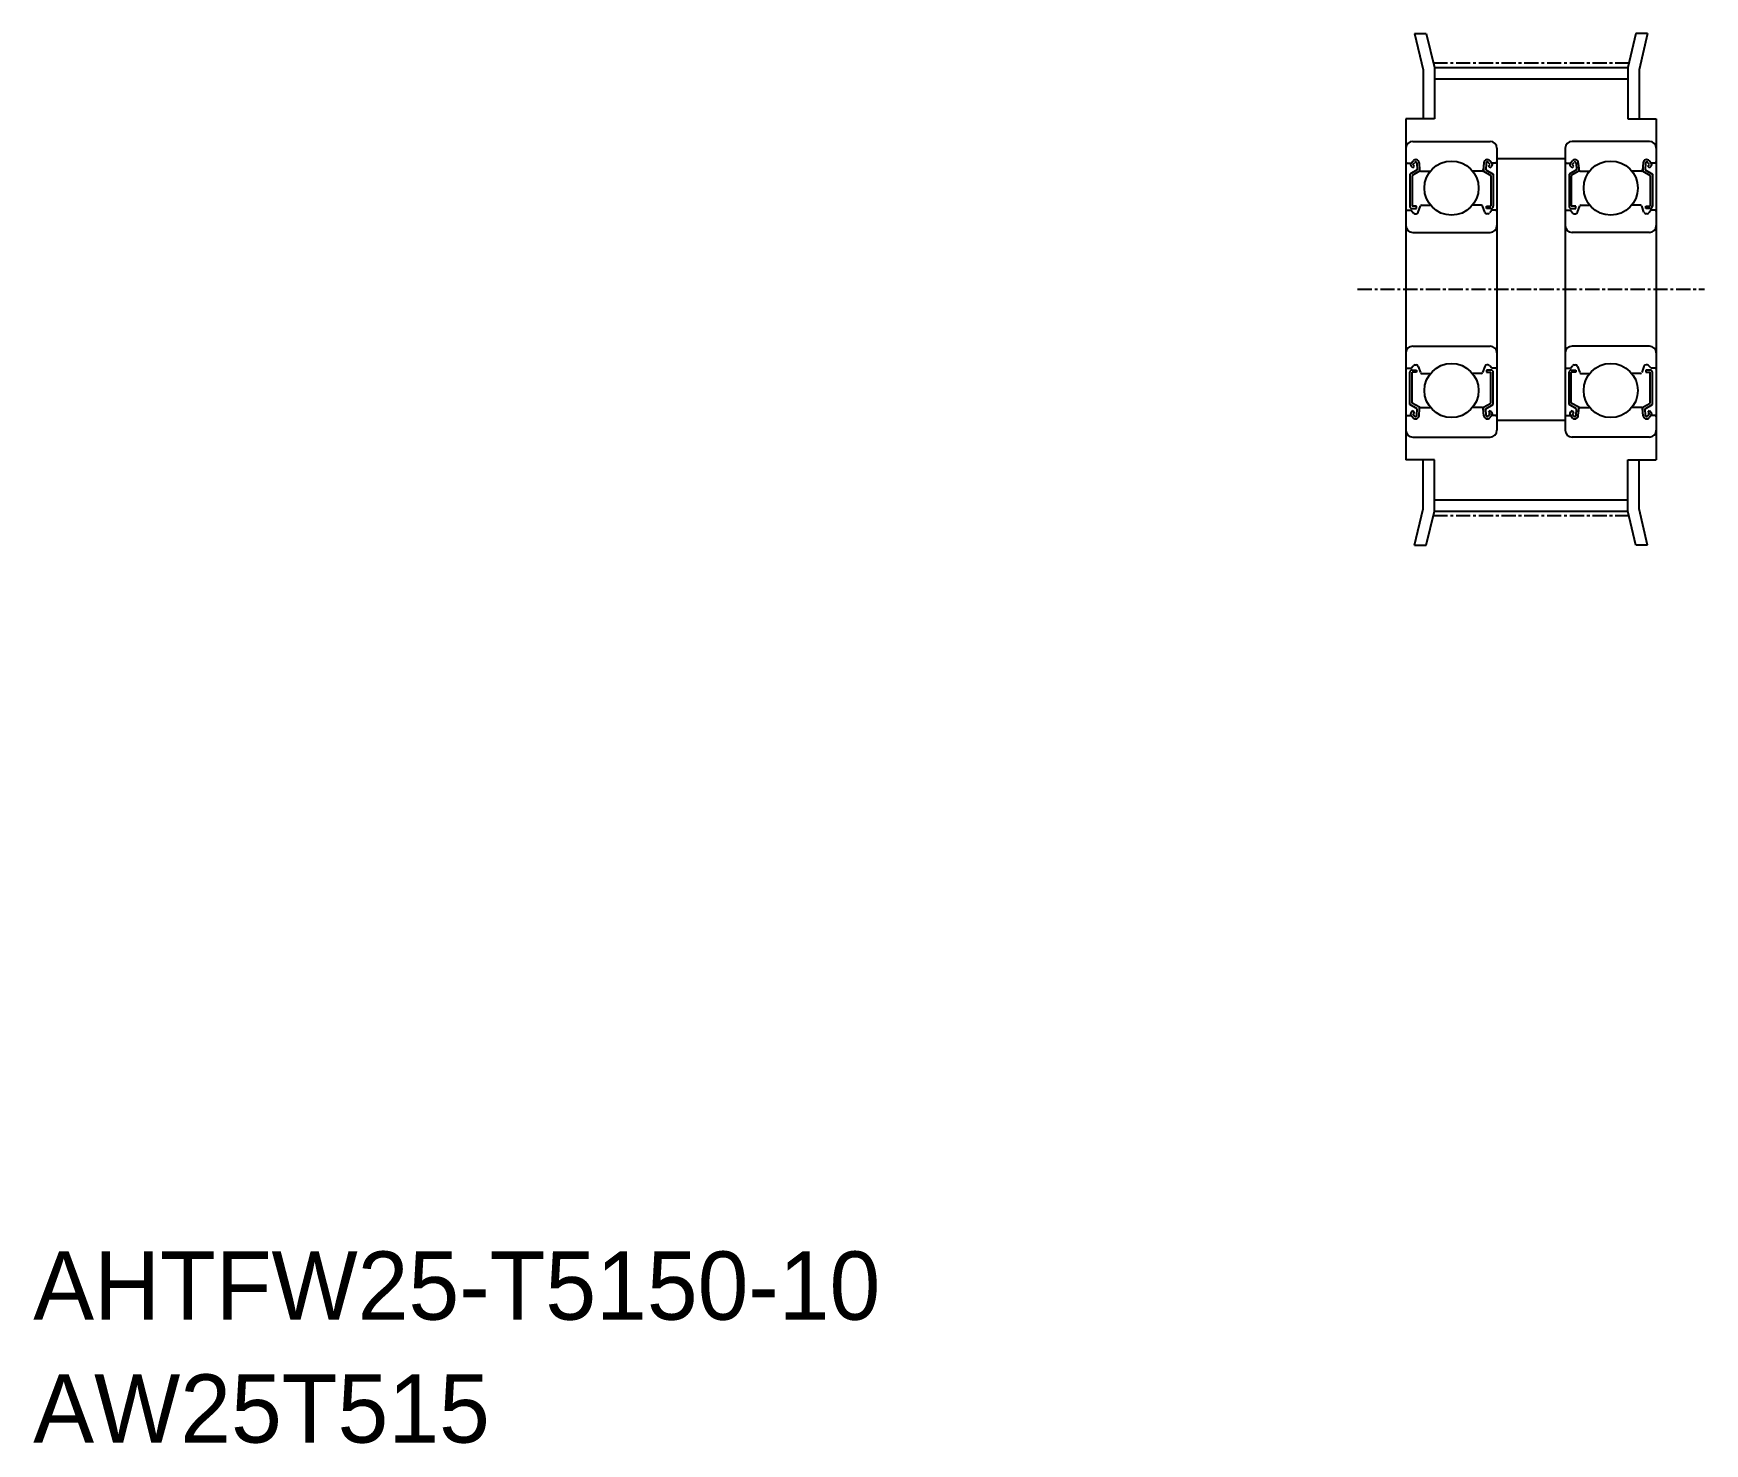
# Model space of a CAD drawing. Extents: x -286 to -139, y -61 to 63.
import ezdxf

# ---------------------------------------------------------------- set-up
doc = ezdxf.new("R2010")
doc.units = 0
doc.linetypes.add('CENTER', pattern=[2, 1.25, -0.25, 0.25, -0.25])
doc.layers.get('0').update_dxf_attribs({"linetype": 'CONTINUOUS'})
doc.layers.add('CENTER', color=1, linetype='CENTER')

msp = doc.modelspace()

# ---------------------------------------------------------------- linework, layer by layer
at = {"color": 7, "linetype": 'CONTINUOUS'}
for p, q in [((-164.57, 63.11), (-163.54, 63.11)), ((-164.57, 63.11), (-163.82, 59.91)), ((-163.54, 63.11), (-162.82, 60.11)), ((-145.11, 63.11), (-145.82, 60.11)), ((-144.08, 63.11), (-145.11, 63.11)), ((-144.08, 63.11), (-144.82, 59.91)), ((-163.82, 59.91), (-163.82, 55.61)), ((-162.82, 60.11), (-145.82, 60.11)), ((-162.82, 60.11), (-162.82, 55.61)), ((-162.82, 59.12), (-145.82, 59.12)), ((-145.82, 60.11), (-145.82, 55.61)), ((-144.82, 59.91), (-144.82, 55.61)), ((-165.32, 55.61), (-165.32, 25.61)), ((-165.32, 55.61), (-165.32, 30.61)), ((-162.82, 55.61), (-165.32, 55.61)), ((-165.32, 54.61), (-165.32, 26.61)), ((-145.82, 55.61), (-143.32, 55.61)), ((-143.32, 55.61), (-143.32, 25.61)), ((-143.32, 55.61), (-143.32, 30.61)), ((-165.32, 53.01), (-165.32, 28.21)), ((-164.72, 53.61), (-157.92, 53.61)), ((-157.32, 53.01), (-157.32, 28.21)), ((-151.32, 53.01), (-151.32, 28.21)), ((-143.92, 53.61), (-150.72, 53.61)), ((-143.32, 53.01), (-143.32, 28.21)), ((-165.22, 51.71), (-164.86, 51.71)), ((-164.87, 51.7), (-164.7, 51.9)), ((-164.72, 51.29), (-164.86, 51.43)), ((-164.72, 51.57), (-164.55, 51.77)), ((-164.58, 51.43), (-164.72, 51.57)), ((-164.72, 51.29), (-164.58, 51.43)), ((-164.37, 51.71), (-164.34, 51.11)), ((-164.17, 51.74), (-164.12, 51.1)), ((-158.47, 51.74), (-158.53, 51.1)), ((-158.27, 51.71), (-158.3, 51.11)), ((-157.92, 51.57), (-158.09, 51.77)), ((-158.07, 51.43), (-157.92, 51.57)), ((-157.92, 51.29), (-158.07, 51.43)), ((-157.77, 51.7), (-157.94, 51.9)), ((-157.92, 51.29), (-157.78, 51.43)), ((-157.42, 51.71), (-157.78, 51.71)), ((-157.33, 52.11), (-151.31, 52.11)), ((-151.22, 51.71), (-150.86, 51.71)), ((-150.87, 51.7), (-150.7, 51.9)), ((-150.72, 51.29), (-150.86, 51.43)), ((-150.72, 51.57), (-150.55, 51.77)), ((-150.58, 51.43), (-150.72, 51.57)), ((-150.72, 51.29), (-150.58, 51.43)), ((-150.37, 51.71), (-150.34, 51.11)), ((-150.17, 51.74), (-150.12, 51.1)), ((-144.47, 51.74), (-144.53, 51.1)), ((-144.27, 51.71), (-144.3, 51.11)), ((-143.92, 51.57), (-144.09, 51.77)), ((-144.07, 51.43), (-143.92, 51.57)), ((-143.92, 51.29), (-144.07, 51.43)), ((-143.77, 51.7), (-143.94, 51.9)), ((-143.92, 51.29), (-143.78, 51.43)), ((-143.42, 51.71), (-143.78, 51.71)), ((-164.34, 51.11), (-164.99, 50.74)), ((-164.99, 50.74), (-164.99, 47.91)), ((-164.14, 51), (-164.79, 50.62)), ((-164.79, 50.62), (-164.79, 47.91)), ((-164.14, 51.36), (-164.14, 51)), ((-164.02, 51.01), (-163.17, 51.01)), ((-158.63, 51.01), (-159.47, 51.01)), ((-158.5, 51.36), (-158.5, 51)), ((-158.5, 51), (-157.85, 50.62)), ((-158.3, 51.11), (-157.65, 50.74)), ((-157.85, 50.62), (-157.85, 47.91)), ((-157.65, 50.74), (-157.65, 47.91)), ((-150.34, 51.11), (-150.99, 50.74)), ((-150.99, 50.74), (-150.99, 47.91)), ((-150.14, 51), (-150.79, 50.62)), ((-150.79, 50.62), (-150.79, 47.91)), ((-150.14, 51.36), (-150.14, 51)), ((-150.02, 51.01), (-149.17, 51.01)), ((-144.63, 51.01), (-145.47, 51.01)), ((-144.5, 51.36), (-144.5, 51)), ((-144.5, 51), (-143.85, 50.62)), ((-144.3, 51.11), (-143.65, 50.74)), ((-143.85, 50.62), (-143.85, 47.91)), ((-143.65, 50.74), (-143.65, 47.91)), ((-165.22, 47.56), (-164.87, 47.56)), ((-164.87, 47.56), (-164.68, 47.33)), ((-164.39, 47.91), (-164.79, 47.91)), ((-164.79, 47.71), (-164.39, 47.71)), ((-164.53, 47.26), (-164.43, 47.26)), ((-164.39, 47.71), (-164.39, 47.91)), ((-164.24, 47.39), (-164.04, 47.95)), ((-163.95, 48.01), (-163.17, 48.01)), ((-158.7, 48.01), (-159.47, 48.01)), ((-158.4, 47.39), (-158.6, 47.95)), ((-158.25, 47.71), (-158.25, 47.91)), ((-158.25, 47.91), (-157.85, 47.91)), ((-157.85, 47.71), (-158.25, 47.71)), ((-158.12, 47.26), (-158.21, 47.26)), ((-157.77, 47.56), (-157.96, 47.33)), ((-157.42, 47.56), (-157.77, 47.56)), ((-151.22, 47.56), (-150.87, 47.56)), ((-150.87, 47.56), (-150.68, 47.33)), ((-150.39, 47.91), (-150.79, 47.91)), ((-150.79, 47.71), (-150.39, 47.71)), ((-150.53, 47.26), (-150.43, 47.26)), ((-150.39, 47.71), (-150.39, 47.91)), ((-150.24, 47.39), (-150.04, 47.95)), ((-149.95, 48.01), (-149.17, 48.01)), ((-144.7, 48.01), (-145.47, 48.01)), ((-144.4, 47.39), (-144.6, 47.95)), ((-144.25, 47.71), (-144.25, 47.91)), ((-144.25, 47.91), (-143.85, 47.91)), ((-143.85, 47.71), (-144.25, 47.71)), ((-144.12, 47.26), (-144.21, 47.26)), ((-143.77, 47.56), (-143.96, 47.33)), ((-143.42, 47.56), (-143.77, 47.56)), ((-164.72, 45.61), (-157.92, 45.61)), ((-143.92, 45.61), (-150.72, 45.61)), ((-164.72, 35.61), (-157.92, 35.61)), ((-143.92, 35.61), (-150.72, 35.61)), ((-164.87, 33.66), (-164.68, 33.89)), ((-164.53, 33.96), (-164.43, 33.96)), ((-164.24, 33.83), (-164.04, 33.28)), ((-158.4, 33.83), (-158.6, 33.28)), ((-158.12, 33.96), (-158.21, 33.96)), ((-157.77, 33.66), (-157.96, 33.89)), ((-150.87, 33.66), (-150.68, 33.89)), ((-150.53, 33.96), (-150.43, 33.96)), ((-150.24, 33.83), (-150.04, 33.28)), ((-144.4, 33.83), (-144.6, 33.28)), ((-144.12, 33.96), (-144.21, 33.96)), ((-143.77, 33.66), (-143.96, 33.89)), ((-165.22, 33.66), (-164.87, 33.66)), ((-164.99, 30.49), (-164.99, 33.31)), ((-164.79, 33.51), (-164.39, 33.51)), ((-164.79, 30.6), (-164.79, 33.31)), ((-164.39, 33.31), (-164.79, 33.31)), ((-164.39, 33.51), (-164.39, 33.31)), ((-163.95, 33.21), (-163.17, 33.21)), ((-158.7, 33.21), (-159.47, 33.21)), ((-158.25, 33.51), (-158.25, 33.31)), ((-157.85, 33.51), (-158.25, 33.51)), ((-158.25, 33.31), (-157.85, 33.31)), ((-157.85, 30.6), (-157.85, 33.31)), ((-157.42, 33.66), (-157.77, 33.66)), ((-157.65, 30.49), (-157.65, 33.31)), ((-151.22, 33.66), (-150.87, 33.66)), ((-150.99, 30.49), (-150.99, 33.31)), ((-150.79, 33.51), (-150.39, 33.51)), ((-150.79, 30.6), (-150.79, 33.31)), ((-150.39, 33.31), (-150.79, 33.31)), ((-150.39, 33.51), (-150.39, 33.31)), ((-149.95, 33.21), (-149.17, 33.21)), ((-144.7, 33.21), (-145.47, 33.21)), ((-143.85, 33.51), (-144.25, 33.51)), ((-144.25, 33.51), (-144.25, 33.31)), ((-144.25, 33.31), (-143.85, 33.31)), ((-143.85, 30.6), (-143.85, 33.31)), ((-143.42, 33.66), (-143.77, 33.66)), ((-143.65, 30.49), (-143.65, 33.31)), ((-165.22, 29.51), (-164.86, 29.51)), ((-164.34, 30.11), (-164.99, 30.49)), ((-164.87, 29.53), (-164.7, 29.32)), ((-164.72, 29.94), (-164.86, 29.79)), ((-164.14, 30.23), (-164.79, 30.6)), ((-164.72, 29.94), (-164.58, 29.79)), ((-164.58, 29.79), (-164.72, 29.65)), ((-164.72, 29.65), (-164.55, 29.45)), ((-164.37, 29.51), (-164.34, 30.11)), ((-164.17, 29.49), (-164.12, 30.12)), ((-164.14, 29.87), (-164.14, 30.23)), ((-164.02, 30.21), (-163.17, 30.21)), ((-158.63, 30.21), (-159.47, 30.21)), ((-158.47, 29.49), (-158.53, 30.12)), ((-158.5, 30.23), (-157.85, 30.6)), ((-158.5, 29.87), (-158.5, 30.23)), ((-158.3, 30.11), (-157.65, 30.49)), ((-158.27, 29.51), (-158.3, 30.11)), ((-157.92, 29.65), (-158.09, 29.45)), ((-157.92, 29.94), (-158.07, 29.79)), ((-158.07, 29.79), (-157.92, 29.65)), ((-157.77, 29.53), (-157.94, 29.32)), ((-157.92, 29.94), (-157.78, 29.79)), ((-157.42, 29.51), (-157.78, 29.51)), ((-151.22, 29.51), (-150.86, 29.51)), ((-150.34, 30.11), (-150.99, 30.49)), ((-150.87, 29.53), (-150.7, 29.32)), ((-150.72, 29.94), (-150.86, 29.79)), ((-150.14, 30.23), (-150.79, 30.6)), ((-150.72, 29.94), (-150.58, 29.79)), ((-150.58, 29.79), (-150.72, 29.65)), ((-150.72, 29.65), (-150.55, 29.45)), ((-150.37, 29.51), (-150.34, 30.11)), ((-150.17, 29.49), (-150.12, 30.12)), ((-150.14, 29.87), (-150.14, 30.23)), ((-150.02, 30.21), (-149.17, 30.21)), ((-144.63, 30.21), (-145.47, 30.21)), ((-144.47, 29.49), (-144.53, 30.12)), ((-144.5, 30.23), (-143.85, 30.6)), ((-144.5, 29.87), (-144.5, 30.23)), ((-144.3, 30.11), (-143.65, 30.49)), ((-144.27, 29.51), (-144.3, 30.11)), ((-143.92, 29.65), (-144.09, 29.45)), ((-143.92, 29.94), (-144.07, 29.79)), ((-144.07, 29.79), (-143.92, 29.65)), ((-143.77, 29.53), (-143.94, 29.32)), ((-143.92, 29.94), (-143.78, 29.79)), ((-143.42, 29.51), (-143.78, 29.51)), ((-157.33, 29.11), (-151.31, 29.11)), ((-164.72, 27.61), (-157.92, 27.61)), ((-163.02, 27.61), (-163.02, 27.61)), ((-161.32, 27.61), (-161.32, 27.61)), ((-143.92, 27.61), (-150.72, 27.61)), ((-147.32, 27.61), (-147.32, 27.61)), ((-145.62, 27.61), (-145.62, 27.61)), ((-162.82, 25.61), (-165.32, 25.61)), ((-163.82, 21.31), (-163.82, 25.61)), ((-162.82, 21.11), (-162.82, 25.61)), ((-145.82, 25.61), (-143.32, 25.61)), ((-145.82, 21.11), (-145.82, 25.61)), ((-144.82, 21.31), (-144.82, 25.61)), ((-162.82, 22.11), (-145.82, 22.11)), ((-164.57, 18.11), (-163.82, 21.31)), ((-163.54, 18.11), (-162.82, 21.11)), ((-162.82, 21.11), (-145.82, 21.11)), ((-145.11, 18.11), (-145.82, 21.11)), ((-144.08, 18.11), (-144.82, 21.31)), ((-164.57, 18.11), (-163.54, 18.11)), ((-144.08, 18.11), (-145.11, 18.11))]:
    msp.add_line(p, q, dxfattribs=at)
for centre in [(-161.32, 49.51), (-147.32, 49.51), (-161.32, 31.71), (-147.32, 31.71)]:
    msp.add_circle(centre, 2.38, dxfattribs=at)
for centre, radius, start, end in [((-164.72, 53.01), 0.6, 90, 180), ((-157.92, 53.01), 0.6, 0, 90), ((-150.72, 53.01), 0.6, 90, 180), ((-143.92, 53.01), 0.6, 0, 90), ((-165.22, 51.81), 0.1, 180, 270), ((-164.72, 51.57), 0.2, 140.137, 225.002), ((-164.47, 51.71), 0.3, 4.9354, 140.137), ((-164.47, 51.71), 0.1, 3.1017, 139.9503), ((-158.17, 51.71), 0.3, 39.863, 175.0646), ((-158.17, 51.71), 0.1, 40.0497, 176.8983), ((-157.92, 51.57), 0.2, 314.998, 39.863), ((-157.42, 51.81), 0.1, 270, 0), ((-151.22, 51.81), 0.1, 180, 270), ((-150.72, 51.57), 0.2, 140.137, 225.002), ((-150.47, 51.71), 0.3, 4.9354, 140.137), ((-150.47, 51.71), 0.1, 3.1017, 139.9503), ((-144.17, 51.71), 0.3, 39.863, 175.0646), ((-144.17, 51.71), 0.1, 40.0497, 176.8983), ((-143.92, 51.57), 0.2, 314.998, 39.863), ((-143.42, 51.81), 0.1, 270, 0), ((-164.02, 51.11), 0.1, 184.9354, 270), ((-158.63, 51.11), 0.1, 270, 355.0646), ((-150.02, 51.11), 0.1, 184.9354, 270), ((-144.63, 51.11), 0.1, 270, 355.0646), ((-165.22, 47.46), 0.1, 90, 180.8103), ((-164.79, 47.91), 0.2, 180, 270), ((-164.53, 47.46), 0.2, 219.9762, 270), ((-164.43, 47.46), 0.2, 270, 339.9916), ((-163.95, 47.91), 0.1, 90, 159.9916), ((-158.7, 47.91), 0.1, 20.0084, 90), ((-158.21, 47.46), 0.2, 200.0084, 270), ((-158.12, 47.46), 0.2, 270, 320.0238), ((-157.85, 47.91), 0.2, 270, 0), ((-157.42, 47.46), 0.1, 359.1897, 90), ((-151.22, 47.46), 0.1, 90, 180.8103), ((-150.79, 47.91), 0.2, 180, 270), ((-150.53, 47.46), 0.2, 219.9762, 270), ((-150.43, 47.46), 0.2, 270, 339.9916), ((-149.95, 47.91), 0.1, 90, 159.9916), ((-144.7, 47.91), 0.1, 20.0084, 90), ((-144.21, 47.46), 0.2, 200.0084, 270), ((-144.12, 47.46), 0.2, 270, 320.0238), ((-143.85, 47.91), 0.2, 270, 0), ((-143.42, 47.46), 0.1, 359.1897, 90), ((-164.72, 46.21), 0.6, 180, 270), ((-157.92, 46.21), 0.6, 270, 0), ((-150.72, 46.21), 0.6, 180, 270), ((-143.92, 46.21), 0.6, 270, 0), ((-164.72, 35.01), 0.6, 90, 180), ((-157.92, 35.01), 0.6, 360, 90), ((-150.72, 35.01), 0.6, 90, 180), ((-143.92, 35.01), 0.6, 0, 90), ((-164.53, 33.76), 0.2, 90, 140.0238), ((-164.43, 33.76), 0.2, 20.0084, 90), ((-158.21, 33.76), 0.2, 90, 159.9916), ((-158.12, 33.76), 0.2, 39.9762, 90), ((-150.53, 33.76), 0.2, 90, 140.0238), ((-150.43, 33.76), 0.2, 20.0084, 90), ((-144.21, 33.76), 0.2, 90, 159.9916), ((-144.12, 33.76), 0.2, 39.9762, 90), ((-165.22, 33.76), 0.1, 179.1897, 270), ((-164.79, 33.31), 0.2, 90, 180), ((-163.95, 33.31), 0.1, 200.0084, 270), ((-158.7, 33.31), 0.1, 270, 339.9916), ((-157.85, 33.31), 0.2, 0, 90), ((-157.42, 33.76), 0.1, 270, 0.8103), ((-151.22, 33.76), 0.1, 179.1897, 270), ((-150.79, 33.31), 0.2, 90, 180), ((-149.95, 33.31), 0.1, 200.0084, 270), ((-144.7, 33.31), 0.1, 270, 339.9916), ((-143.85, 33.31), 0.2, 0, 90), ((-143.42, 33.76), 0.1, 270, 0.8103), ((-165.22, 29.41), 0.1, 90, 180), ((-164.72, 29.65), 0.2, 134.998, 219.863), ((-164.47, 29.51), 0.3, 219.863, 355.0646), ((-164.47, 29.52), 0.1, 220.0497, 356.8983), ((-164.02, 30.11), 0.1, 90, 175.0646), ((-158.63, 30.11), 0.1, 4.9354, 90), ((-158.17, 29.51), 0.3, 184.9354, 320.137), ((-158.17, 29.52), 0.1, 183.1017, 319.9503), ((-157.92, 29.65), 0.2, 320.137, 45.002), ((-157.42, 29.41), 0.1, 0, 90), ((-151.22, 29.41), 0.1, 90, 180), ((-150.72, 29.65), 0.2, 134.998, 219.863), ((-150.47, 29.51), 0.3, 219.863, 355.0646), ((-150.47, 29.52), 0.1, 220.0497, 356.8983), ((-150.02, 30.11), 0.1, 90, 175.0646), ((-144.63, 30.11), 0.1, 4.9354, 90), ((-144.17, 29.51), 0.3, 184.9354, 320.137), ((-144.17, 29.52), 0.1, 183.1017, 319.9503), ((-143.92, 29.65), 0.2, 320.137, 45.002), ((-143.42, 29.41), 0.1, 0, 90), ((-164.72, 28.21), 0.6, 180, 270), ((-157.92, 28.21), 0.6, 270, 0), ((-150.72, 28.21), 0.6, 180, 270), ((-143.92, 28.21), 0.6, 270, 0)]:
    msp.add_arc(centre, radius, start, end, dxfattribs=at)
at = {"layer": 'CENTER', "color": 1, "linetype": 'CENTER'}
for p, q in [((-162.92, 60.51), (-145.73, 60.51)), ((-169.57, 40.61), (-139.07, 40.61)), ((-162.92, 20.72), (-145.73, 20.72))]:
    msp.add_line(p, q, dxfattribs=at)

# ---------------------------------------------------------------- texts
at = {"color": 7, "linetype": 'CONTINUOUS'}
for s, p in [('AHTFW25-T5150-10', (-285.99, -50)), ('AW25T515', (-285.99, -60.81))]:
    msp.add_text(s, height=6, dxfattribs=at).set_placement(p)

doc.saveas('drawing.dxf')
